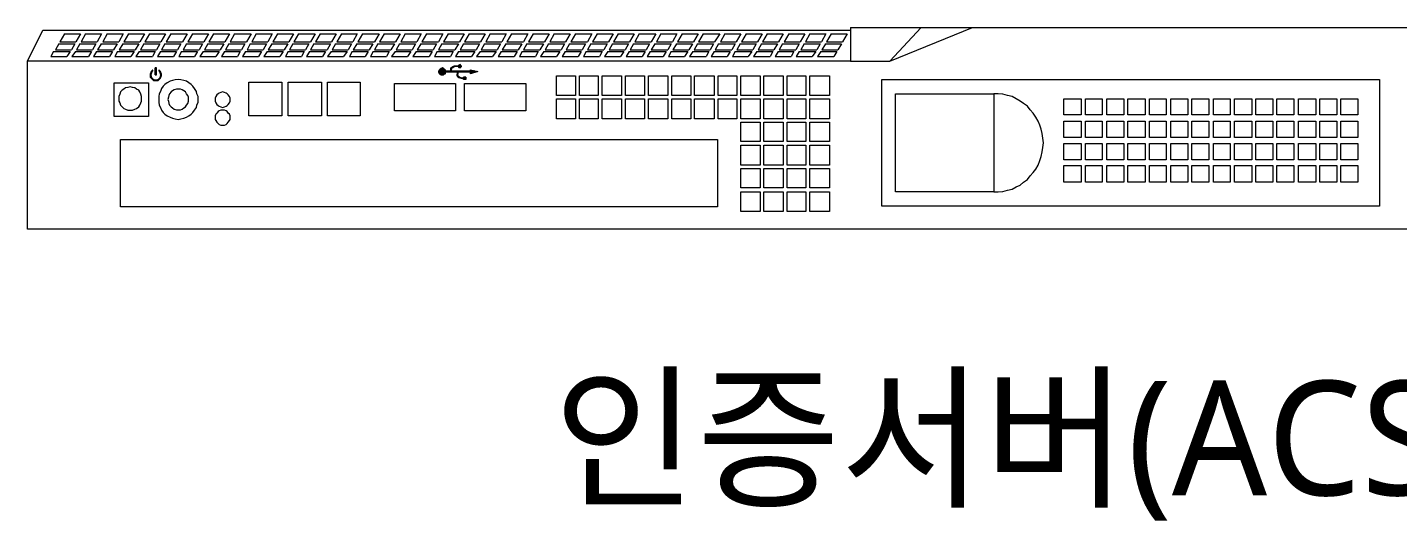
# Model space of a CAD drawing. Header units: millimetres. Extents: x 210250 to 420500, y 0 to 148500.
# Drawn here: x 256710 to 265604, y 77491 to 80690 of the extents above; entities that cross this region are included whole.
import ezdxf
from ezdxf.enums import TextEntityAlignment as Align

# ---------------------------------------------------------------- set-up
doc = ezdxf.new("R2010")
doc.units = ezdxf.units.MM
doc.header["$LTSCALE"] = 250
doc.header["$MEASUREMENT"] = 0
doc.layers.get('0').update_dxf_attribs({"lineweight": 25})
doc.layers.add('N-Equipment', color=7, linetype='Continuous')
doc.styles.add('sukwoo', font='malgun.ttf')

msp = doc.modelspace()

# ---------------------------------------------------------------- linework, layer by layer
at = {"lineweight": 9}
for points in [[(262052.8, 80689.7), (269911.2, 80689.7), (269911.2, 79381.8), (256710.1, 79381.8), (256710.1, 80471.1)], [(256810.1, 80671.2), (262052.8, 80671.2), (262052.8, 80471.1), (256710.1, 80471.1), (256710.1, 80471.1)], [(256710.1, 80471.1), (256810.1, 80671.2)], [(256810.1, 80671.2), (262052.8, 80671.2)], [(262052.8, 80689.7), (262052.8, 80671.2)], [(262308.4, 80471.1), (262845.7, 80689.7)], [(262308.4, 80471.1), (262512.2, 80689.7)], [(256913.9, 80582.2), (256891.7, 80545.2)], [(256913.9, 80582.2), (257017.6, 80582.2)], [(256950.9, 80648.9), (256921.3, 80597)], [(256921.3, 80597), (257025, 80597)], [(256950.9, 80648.9), (257054.7, 80648.9)], [(257017.6, 80582.2), (256995.4, 80545.2)], [(257054.7, 80648.9), (257025, 80597)], [(257051, 80582.2), (257028.7, 80545.2)], [(257051, 80582.2), (257154.7, 80582.2)], [(257088, 80648.9), (257058.4, 80597)], [(257058.4, 80597), (257162.1, 80597)], [(257088, 80648.9), (257191.8, 80648.9)], [(257154.7, 80582.2), (257132.5, 80545.2)], [(257191.8, 80648.9), (257162.1, 80597)], [(257188.1, 80582.2), (257165.8, 80545.2)], [(257188.1, 80582.2), (257291.8, 80582.2)], [(257228.8, 80648.9), (257199.2, 80597)], [(257199.2, 80597), (257302.9, 80597)], [(257228.8, 80648.9), (257332.6, 80648.9)], [(257291.8, 80582.2), (257269.6, 80545.2)], [(257332.6, 80648.9), (257302.9, 80597)], [(257328.9, 80582.2), (257306.6, 80545.2)], [(257328.9, 80582.2), (257432.6, 80582.2)], [(257365.9, 80648.9), (257336.3, 80597)], [(257336.3, 80597), (257440, 80597)], [(257365.9, 80648.9), (257469.6, 80648.9)], [(257432.6, 80582.2), (257410.4, 80545.2)], [(257469.6, 80648.9), (257440, 80597)], [(257465.9, 80582.2), (257443.7, 80545.2)], [(257465.9, 80582.2), (257569.7, 80582.2)], [(257503, 80648.9), (257473.4, 80597)], [(257473.4, 80597), (257577.1, 80597)], [(257503, 80648.9), (257606.7, 80648.9)], [(257569.7, 80582.2), (257547.5, 80545.2)], [(257606.7, 80648.9), (257577.1, 80597)], [(257603, 80582.2), (257580.8, 80545.2)], [(257603, 80582.2), (257706.8, 80582.2)], [(257640.1, 80648.9), (257610.4, 80597)], [(257610.4, 80597), (257717.9, 80597)], [(257640.1, 80648.9), (257747.5, 80648.9)], [(257706.8, 80582.2), (257684.5, 80545.2)], [(257747.5, 80648.9), (257717.9, 80597)], [(257743.8, 80582.2), (257721.6, 80545.2)], [(257743.8, 80582.2), (257847.6, 80582.2)], [(257780.9, 80648.9), (257751.2, 80597)], [(257751.2, 80597), (257855, 80597)], [(257780.9, 80648.9), (257884.6, 80648.9)], [(257847.6, 80582.2), (257825.3, 80545.2)], [(257884.6, 80648.9), (257855, 80597)], [(257880.9, 80582.2), (257858.7, 80545.2)], [(257880.9, 80582.2), (257984.6, 80582.2)], [(257918, 80648.9), (257888.3, 80597)], [(257888.3, 80597), (257992.1, 80597)], [(257918, 80648.9), (258021.7, 80648.9)], [(257984.6, 80582.2), (257962.4, 80545.2)], [(258021.7, 80648.9), (257992.1, 80597)], [(258018, 80582.2), (257995.8, 80545.2)], [(258018, 80582.2), (258121.7, 80582.2)], [(258055, 80648.9), (258025.4, 80597)], [(258025.4, 80597), (258132.9, 80597)], [(258055, 80648.9), (258162.5, 80648.9)], [(258121.7, 80582.2), (258099.5, 80545.2)], [(258162.5, 80648.9), (258132.9, 80597)], [(258155.1, 80582.2), (258136.6, 80545.2)], [(258155.1, 80582.2), (258262.5, 80582.2)], [(258195.8, 80648.9), (258166.2, 80597)], [(258166.2, 80597), (258269.9, 80597)], [(258195.8, 80648.9), (258299.6, 80648.9)], [(258262.5, 80582.2), (258240.3, 80545.2)], [(258299.6, 80648.9), (258269.9, 80597)], [(258295.9, 80582.2), (258273.6, 80545.2)], [(258295.9, 80582.2), (258399.6, 80582.2)], [(258332.9, 80648.9), (258303.3, 80597)], [(258303.3, 80597), (258407, 80597)], [(258332.9, 80648.9), (258436.7, 80648.9)], [(258399.6, 80582.2), (258377.4, 80545.2)], [(258436.7, 80648.9), (258407, 80597)], [(258433, 80582.2), (258410.7, 80545.2)], [(258433, 80582.2), (258536.7, 80582.2)], [(258470, 80648.9), (258440.4, 80597)], [(258440.4, 80597), (258547.8, 80597)], [(258470, 80648.9), (258577.5, 80648.9)], [(258536.7, 80582.2), (258514.5, 80545.2)], [(258577.5, 80648.9), (258547.8, 80597)], [(258570, 80582.2), (258547.8, 80545.2)], [(258570, 80582.2), (258677.5, 80582.2)], [(258610.8, 80648.9), (258581.2, 80597)], [(258581.2, 80597), (258684.9, 80597)], [(258610.8, 80648.9), (258714.5, 80648.9)], [(258677.5, 80582.2), (258655.3, 80545.2)], [(258714.5, 80648.9), (258684.9, 80597)], [(258710.8, 80582.2), (258688.6, 80545.2)], [(258710.8, 80582.2), (258814.6, 80582.2)], [(258747.9, 80648.9), (258718.3, 80597)], [(258718.3, 80597), (258822, 80597)], [(258747.9, 80648.9), (258851.6, 80648.9)], [(258814.6, 80582.2), (258792.4, 80545.2)], [(258851.6, 80648.9), (258822, 80597)], [(258847.9, 80582.2), (258825.7, 80545.2)], [(258847.9, 80582.2), (258951.7, 80582.2)], [(258885, 80648.9), (258855.3, 80597)], [(258855.3, 80597), (258962.8, 80597)], [(258885, 80648.9), (258992.4, 80648.9)], [(258951.7, 80582.2), (258929.4, 80545.2)], [(258992.4, 80648.9), (258962.8, 80597)], [(258985, 80582.2), (258962.8, 80545.2)], [(258985, 80582.2), (259092.5, 80582.2)], [(259025.8, 80648.9), (258996.1, 80597)], [(258996.1, 80597), (259099.9, 80597)], [(259025.8, 80648.9), (259129.5, 80648.9)], [(259092.5, 80582.2), (259070.2, 80545.2)], [(259129.5, 80648.9), (259099.9, 80597)], [(259125.8, 80582.2), (259103.6, 80545.2)], [(259125.8, 80582.2), (259229.5, 80582.2)], [(259162.9, 80648.9), (259133.2, 80597)], [(259133.2, 80597), (259237, 80597)], [(259162.9, 80648.9), (259266.6, 80648.9)], [(259229.5, 80582.2), (259207.3, 80545.2)], [(259266.6, 80648.9), (259237, 80597)], [(259262.9, 80582.2), (259240.7, 80545.2)], [(259262.9, 80582.2), (259366.6, 80582.2)], [(259299.9, 80648.9), (259270.3, 80597)], [(259270.3, 80597), (259377.8, 80597)], [(259299.9, 80648.9), (259407.4, 80648.9)], [(259366.6, 80582.2), (259344.4, 80545.2)], [(259407.4, 80648.9), (259377.8, 80597)], [(259400, 80582.2), (259377.8, 80545.2)], [(259400, 80582.2), (259507.4, 80582.2)], [(259440.7, 80648.9), (259411.1, 80597)], [(259411.1, 80597), (259514.8, 80597)], [(259440.7, 80648.9), (259544.5, 80648.9)], [(259507.4, 80582.2), (259485.2, 80545.2)], [(259544.5, 80648.9), (259514.8, 80597)], [(259540.8, 80582.2), (259518.5, 80545.2)], [(259540.8, 80582.2), (259644.5, 80582.2)], [(259577.8, 80648.9), (259548.2, 80597)], [(259548.2, 80597), (259651.9, 80597)], [(259577.8, 80648.9), (259681.6, 80648.9)], [(259644.5, 80582.2), (259622.3, 80545.2)], [(259681.6, 80648.9), (259651.9, 80597)], [(259677.9, 80582.2), (259655.6, 80545.2)], [(259677.9, 80582.2), (259781.6, 80582.2)], [(259714.9, 80648.9), (259685.3, 80597)], [(259685.3, 80597), (259789, 80597)], [(259714.9, 80648.9), (259818.7, 80648.9)], [(259781.6, 80582.2), (259759.4, 80545.2)], [(259818.7, 80648.9), (259789, 80597)], [(259814.9, 80582.2), (259792.7, 80545.2)], [(259814.9, 80582.2), (259918.7, 80582.2)], [(259852, 80648.9), (259822.4, 80597)], [(259822.4, 80597), (259929.8, 80597)], [(259852, 80648.9), (259959.4, 80648.9)], [(259918.7, 80582.2), (259896.5, 80545.2)], [(259959.4, 80648.9), (259929.8, 80597)], [(259952, 80582.2), (259929.8, 80545.2)], [(259952, 80582.2), (260059.5, 80582.2)], [(259992.8, 80648.9), (259963.1, 80597)], [(259963.1, 80597), (260066.9, 80597)], [(259992.8, 80648.9), (260096.5, 80648.9)], [(260059.5, 80582.2), (260037.2, 80545.2)], [(260096.5, 80648.9), (260066.9, 80597)], [(260092.8, 80582.2), (260070.6, 80545.2)], [(260092.8, 80582.2), (260196.6, 80582.2)], [(260129.9, 80648.9), (260100.2, 80597)], [(260100.2, 80597), (260204, 80597)], [(260129.9, 80648.9), (260233.6, 80648.9)], [(260196.6, 80582.2), (260174.3, 80545.2)], [(260233.6, 80648.9), (260204, 80597)], [(260229.9, 80582.2), (260207.7, 80545.2)], [(260229.9, 80582.2), (260333.7, 80582.2)], [(260267, 80648.9), (260237.3, 80597)], [(260237.3, 80597), (260344.8, 80597)], [(260267, 80648.9), (260374.4, 80648.9)], [(260333.7, 80582.2), (260311.4, 80545.2)], [(260374.4, 80648.9), (260344.8, 80597)], [(260367, 80582.2), (260344.8, 80545.2)], [(260367, 80582.2), (260474.4, 80582.2)], [(260407.8, 80648.9), (260378.1, 80597)], [(260378.1, 80597), (260481.9, 80597)], [(260407.8, 80648.9), (260511.5, 80648.9)], [(260474.4, 80582.2), (260452.2, 80545.2)], [(260511.5, 80648.9), (260481.9, 80597)], [(260507.8, 80582.2), (260485.6, 80545.2)], [(260507.8, 80582.2), (260611.5, 80582.2)], [(260544.8, 80648.9), (260515.2, 80597)], [(260515.2, 80597), (260618.9, 80597)], [(260544.8, 80648.9), (260648.6, 80648.9)], [(260611.5, 80582.2), (260589.3, 80545.2)], [(260648.6, 80648.9), (260618.9, 80597)], [(260644.9, 80582.2), (260622.6, 80545.2)], [(260644.9, 80582.2), (260748.6, 80582.2)], [(260681.9, 80648.9), (260652.3, 80597)], [(260652.3, 80597), (260759.7, 80597)], [(260681.9, 80648.9), (260789.4, 80648.9)], [(260748.6, 80582.2), (260726.4, 80545.2)], [(260789.4, 80648.9), (260759.7, 80597)], [(260782, 80582.2), (260759.7, 80545.2)], [(260782, 80582.2), (260889.4, 80582.2)], [(260822.7, 80648.9), (260793.1, 80597)], [(260793.1, 80597), (260896.8, 80597)], [(260822.7, 80648.9), (260926.5, 80648.9)], [(260889.4, 80582.2), (260867.2, 80545.2)], [(260926.5, 80648.9), (260896.8, 80597)], [(260922.8, 80582.2), (260900.5, 80545.2)], [(260922.8, 80582.2), (261026.5, 80582.2)], [(260959.8, 80648.9), (260930.2, 80597)], [(260930.2, 80597), (261033.9, 80597)], [(260959.8, 80648.9), (261063.5, 80648.9)], [(261026.5, 80582.2), (261004.3, 80545.2)], [(261063.5, 80648.9), (261033.9, 80597)], [(261059.8, 80582.2), (261037.6, 80545.2)], [(261059.8, 80582.2), (261163.6, 80582.2)], [(261096.9, 80648.9), (261067.3, 80597)], [(261067.3, 80597), (261171, 80597)], [(261096.9, 80648.9), (261204.3, 80648.9)], [(261163.6, 80582.2), (261141.4, 80545.2)], [(261204.3, 80648.9), (261171, 80597)], [(261196.9, 80582.2), (261174.7, 80545.2)], [(261196.9, 80582.2), (261304.4, 80582.2)], [(261237.7, 80648.9), (261208, 80597)], [(261208, 80597), (261311.8, 80597)], [(261237.7, 80648.9), (261341.4, 80648.9)], [(261304.4, 80582.2), (261282.1, 80545.2)], [(261341.4, 80648.9), (261311.8, 80597)], [(261337.7, 80582.2), (261315.5, 80545.2)], [(261337.7, 80582.2), (261441.5, 80582.2)], [(261374.8, 80648.9), (261345.1, 80597)], [(261345.1, 80597), (261448.9, 80597)], [(261374.8, 80648.9), (261478.5, 80648.9)], [(261441.5, 80582.2), (261419.2, 80545.2)], [(261478.5, 80648.9), (261448.9, 80597)], [(261474.8, 80582.2), (261452.6, 80545.2)], [(261474.8, 80582.2), (261578.6, 80582.2)], [(261511.9, 80648.9), (261482.2, 80597)], [(261482.2, 80597), (261586, 80597)], [(261511.9, 80648.9), (261615.6, 80648.9)], [(261578.6, 80582.2), (261556.3, 80545.2)], [(261615.6, 80648.9), (261586, 80597)], [(261611.9, 80582.2), (261589.7, 80545.2)], [(261611.9, 80582.2), (261719.3, 80582.2)], [(261652.7, 80648.9), (261623, 80597)], [(261623, 80597), (261726.8, 80597)], [(261652.7, 80648.9), (261756.4, 80648.9)], [(261719.3, 80582.2), (261697.1, 80545.2)], [(261756.4, 80648.9), (261726.8, 80597)], [(261752.7, 80582.2), (261730.5, 80545.2)], [(261752.7, 80582.2), (261856.4, 80582.2)], [(261789.7, 80648.9), (261760.1, 80597)], [(261760.1, 80597), (261863.8, 80597)], [(261789.7, 80648.9), (261893.5, 80648.9)], [(261856.4, 80582.2), (261834.2, 80545.2)], [(261893.5, 80648.9), (261863.8, 80597)], [(261889.8, 80582.2), (261867.5, 80545.2)], [(261889.8, 80582.2), (261993.5, 80582.2)], [(261926.8, 80648.9), (261897.2, 80597)], [(261897.2, 80597), (262000.9, 80597)], [(261926.8, 80648.9), (262030.6, 80648.9)], [(261993.5, 80582.2), (261971.3, 80545.2)], [(262030.6, 80648.9), (262000.9, 80597)], [(256880.5, 80534.1), (256862, 80500.7)], [(256862, 80500.7), (256965.8, 80500.7)], [(256880.5, 80534.1), (256988, 80534.1)], [(256891.7, 80545.2), (256995.4, 80545.2)], [(256988, 80534.1), (256965.8, 80500.7)], [(257021.3, 80534.1), (256999.1, 80500.7)], [(256999.1, 80500.7), (257106.6, 80500.7)], [(257021.3, 80534.1), (257125.1, 80534.1)], [(257028.7, 80545.2), (257132.5, 80545.2)], [(257125.1, 80534.1), (257106.6, 80500.7)], [(257158.4, 80534.1), (257139.9, 80500.7)], [(257139.9, 80500.7), (257243.6, 80500.7)], [(257158.4, 80534.1), (257262.2, 80534.1)], [(257165.8, 80545.2), (257269.6, 80545.2)], [(257262.2, 80534.1), (257243.6, 80500.7)], [(257295.5, 80534.1), (257277, 80500.7)], [(257277, 80500.7), (257380.7, 80500.7)], [(257295.5, 80534.1), (257403, 80534.1)], [(257306.6, 80545.2), (257410.4, 80545.2)], [(257403, 80534.1), (257380.7, 80500.7)], [(257436.3, 80534.1), (257414.1, 80500.7)], [(257414.1, 80500.7), (257521.5, 80500.7)], [(257436.3, 80534.1), (257540, 80534.1)], [(257443.7, 80545.2), (257547.5, 80545.2)], [(257540, 80534.1), (257521.5, 80500.7)], [(257573.4, 80534.1), (257554.9, 80500.7)], [(257554.9, 80500.7), (257658.6, 80500.7)], [(257573.4, 80534.1), (257677.1, 80534.1)], [(257580.8, 80545.2), (257684.5, 80545.2)], [(257677.1, 80534.1), (257658.6, 80500.7)], [(257710.5, 80534.1), (257692, 80500.7)], [(257692, 80500.7), (257795.7, 80500.7)], [(257710.5, 80534.1), (257814.2, 80534.1)], [(257721.6, 80545.2), (257825.3, 80545.2)], [(257814.2, 80534.1), (257795.7, 80500.7)], [(257851.3, 80534.1), (257829, 80500.7)], [(257829, 80500.7), (257932.8, 80500.7)], [(257851.3, 80534.1), (257955, 80534.1)], [(257858.7, 80545.2), (257962.4, 80545.2)], [(257955, 80534.1), (257932.8, 80500.7)], [(257988.4, 80534.1), (257969.8, 80500.7)], [(257969.8, 80500.7), (258073.6, 80500.7)], [(257988.4, 80534.1), (258092.1, 80534.1)], [(257995.8, 80545.2), (258099.5, 80545.2)], [(258092.1, 80534.1), (258073.6, 80500.7)], [(258125.4, 80534.1), (258106.9, 80500.7)], [(258106.9, 80500.7), (258210.7, 80500.7)], [(258125.4, 80534.1), (258229.2, 80534.1)], [(258136.6, 80545.2), (258240.3, 80545.2)], [(258229.2, 80534.1), (258210.7, 80500.7)], [(258266.2, 80534.1), (258244, 80500.7)], [(258244, 80500.7), (258347.7, 80500.7)], [(258266.2, 80534.1), (258370, 80534.1)], [(258273.6, 80545.2), (258377.4, 80545.2)], [(258370, 80534.1), (258347.7, 80500.7)], [(258403.3, 80534.1), (258384.8, 80500.7)], [(258384.8, 80500.7), (258488.5, 80500.7)], [(258403.3, 80534.1), (258507.1, 80534.1)], [(258410.7, 80545.2), (258514.5, 80545.2)], [(258507.1, 80534.1), (258488.5, 80500.7)], [(258540.4, 80534.1), (258521.9, 80500.7)], [(258521.9, 80500.7), (258625.6, 80500.7)], [(258540.4, 80534.1), (258644.1, 80534.1)], [(258547.8, 80545.2), (258655.3, 80545.2)], [(258644.1, 80534.1), (258625.6, 80500.7)], [(258681.2, 80534.1), (258659, 80500.7)], [(258659, 80500.7), (258762.7, 80500.7)], [(258681.2, 80534.1), (258784.9, 80534.1)], [(258688.6, 80545.2), (258792.4, 80545.2)], [(258784.9, 80534.1), (258762.7, 80500.7)], [(258818.3, 80534.1), (258799.8, 80500.7)], [(258799.8, 80500.7), (258903.5, 80500.7)], [(258818.3, 80534.1), (258922, 80534.1)], [(258825.7, 80545.2), (258929.4, 80545.2)], [(258922, 80534.1), (258903.5, 80500.7)], [(258955.4, 80534.1), (258936.8, 80500.7)], [(258936.8, 80500.7), (259040.6, 80500.7)], [(258955.4, 80534.1), (259059.1, 80534.1)], [(258962.8, 80545.2), (259070.2, 80545.2)], [(259059.1, 80534.1), (259040.6, 80500.7)], [(259096.2, 80534.1), (259073.9, 80500.7)], [(259073.9, 80500.7), (259177.7, 80500.7)], [(259096.2, 80534.1), (259199.9, 80534.1)], [(259103.6, 80545.2), (259207.3, 80545.2)], [(259199.9, 80534.1), (259177.7, 80500.7)], [(259233.3, 80534.1), (259211, 80500.7)], [(259211, 80500.7), (259318.5, 80500.7)], [(259233.3, 80534.1), (259337, 80534.1)], [(259240.7, 80545.2), (259344.4, 80545.2)], [(259337, 80534.1), (259318.5, 80500.7)], [(259370.3, 80534.1), (259351.8, 80500.7)], [(259351.8, 80500.7), (259455.6, 80500.7)], [(259370.3, 80534.1), (259474.1, 80534.1)], [(259377.8, 80545.2), (259485.2, 80545.2)], [(259474.1, 80534.1), (259455.6, 80500.7)], [(259507.4, 80534.1), (259488.9, 80500.7)], [(259488.9, 80500.7), (259592.6, 80500.7)], [(259507.4, 80534.1), (259614.9, 80534.1)], [(259518.5, 80545.2), (259622.3, 80545.2)], [(259614.9, 80534.1), (259592.6, 80500.7)], [(259648.2, 80534.1), (259626, 80500.7)], [(259626, 80500.7), (259729.7, 80500.7)], [(259648.2, 80534.1), (259752, 80534.1)], [(259655.6, 80545.2), (259759.4, 80545.2)], [(259752, 80534.1), (259729.7, 80500.7)], [(259785.3, 80534.1), (259766.8, 80500.7)], [(259766.8, 80500.7), (259870.5, 80500.7)], [(259785.3, 80534.1), (259889, 80534.1)], [(259792.7, 80545.2), (259896.5, 80545.2)], [(259889, 80534.1), (259870.5, 80500.7)], [(259922.4, 80534.1), (259903.9, 80500.7)], [(259903.9, 80500.7), (260007.6, 80500.7)], [(259922.4, 80534.1), (260026.1, 80534.1)], [(259929.8, 80545.2), (260037.2, 80545.2)], [(260026.1, 80534.1), (260007.6, 80500.7)], [(260063.2, 80534.1), (260041, 80500.7)], [(260041, 80500.7), (260144.7, 80500.7)], [(260063.2, 80534.1), (260166.9, 80534.1)], [(260070.6, 80545.2), (260174.3, 80545.2)], [(260166.9, 80534.1), (260144.7, 80500.7)], [(260200.3, 80534.1), (260181.7, 80500.7)], [(260181.7, 80500.7), (260285.5, 80500.7)], [(260200.3, 80534.1), (260304, 80534.1)], [(260207.7, 80545.2), (260311.4, 80545.2)], [(260304, 80534.1), (260285.5, 80500.7)], [(260337.4, 80534.1), (260318.8, 80500.7)], [(260318.8, 80500.7), (260422.6, 80500.7)], [(260337.4, 80534.1), (260441.1, 80534.1)], [(260344.8, 80545.2), (260452.2, 80545.2)], [(260441.1, 80534.1), (260422.6, 80500.7)], [(260478.2, 80534.1), (260455.9, 80500.7)], [(260455.9, 80500.7), (260559.7, 80500.7)], [(260478.2, 80534.1), (260581.9, 80534.1)], [(260485.6, 80545.2), (260589.3, 80545.2)], [(260581.9, 80534.1), (260559.7, 80500.7)], [(260615.2, 80534.1), (260596.7, 80500.7)], [(260596.7, 80500.7), (260700.5, 80500.7)], [(260615.2, 80534.1), (260719, 80534.1)], [(260622.6, 80545.2), (260726.4, 80545.2)], [(260719, 80534.1), (260700.5, 80500.7)], [(260752.3, 80534.1), (260733.8, 80500.7)], [(260733.8, 80500.7), (260837.5, 80500.7)], [(260752.3, 80534.1), (260856.1, 80534.1)], [(260759.7, 80545.2), (260867.2, 80545.2)], [(260856.1, 80534.1), (260837.5, 80500.7)], [(260889.4, 80534.1), (260870.9, 80500.7)], [(260870.9, 80500.7), (260974.6, 80500.7)], [(260889.4, 80534.1), (260996.9, 80534.1)], [(260900.5, 80545.2), (261004.3, 80545.2)], [(260996.9, 80534.1), (260974.6, 80500.7)], [(261030.2, 80534.1), (261008, 80500.7)], [(261008, 80500.7), (261115.4, 80500.7)], [(261030.2, 80534.1), (261133.9, 80534.1)], [(261037.6, 80545.2), (261141.4, 80545.2)], [(261133.9, 80534.1), (261115.4, 80500.7)], [(261167.3, 80534.1), (261148.8, 80500.7)], [(261148.8, 80500.7), (261252.5, 80500.7)], [(261167.3, 80534.1), (261271, 80534.1)], [(261174.7, 80545.2), (261282.1, 80545.2)], [(261271, 80534.1), (261252.5, 80500.7)], [(261304.4, 80534.1), (261285.9, 80500.7)], [(261285.9, 80500.7), (261389.6, 80500.7)], [(261304.4, 80534.1), (261411.8, 80534.1)], [(261315.5, 80545.2), (261419.2, 80545.2)], [(261411.8, 80534.1), (261389.6, 80500.7)], [(261445.2, 80534.1), (261422.9, 80500.7)], [(261422.9, 80500.7), (261530.4, 80500.7)], [(261445.2, 80534.1), (261548.9, 80534.1)], [(261452.6, 80545.2), (261556.3, 80545.2)], [(261548.9, 80534.1), (261530.4, 80500.7)], [(261582.3, 80534.1), (261563.7, 80500.7)], [(261563.7, 80500.7), (261667.5, 80500.7)], [(261582.3, 80534.1), (261686, 80534.1)], [(261589.7, 80545.2), (261697.1, 80545.2)], [(261686, 80534.1), (261667.5, 80500.7)], [(261719.3, 80534.1), (261700.8, 80500.7)], [(261700.8, 80500.7), (261804.6, 80500.7)], [(261719.3, 80534.1), (261826.8, 80534.1)], [(261730.5, 80545.2), (261834.2, 80545.2)], [(261826.8, 80534.1), (261804.6, 80500.7)], [(261860.1, 80534.1), (261837.9, 80500.7)], [(261837.9, 80500.7), (261945.4, 80500.7)], [(261860.1, 80534.1), (261963.9, 80534.1)], [(261867.5, 80545.2), (261971.3, 80545.2)], [(261963.9, 80534.1), (261945.4, 80500.7)], [(257521.5, 80411.8), (257514.1, 80404.4), (257510.4, 80397), (257506.7, 80385.9), (257506.7, 80378.5), (257506.7, 80367.3), (257514.1, 80359.9), (257521.5, 80352.5), (257528.9, 80345.1), (257540, 80345.1), (257547.5, 80345.1), (257558.6, 80345.1), (257566, 80352.5), (257573.4, 80359.9), (257577.1, 80367.3), (257580.8, 80378.5), (257580.8, 80385.9), (257577.1, 80397), (257573.4, 80404.4), (257566, 80411.8)], [(257525.2, 80408.1), (257517.8, 80400.7), (257514.1, 80389.6), (257510.4, 80382.2), (257514.1, 80371), (257517.8, 80363.6), (257525.2, 80356.2), (257532.6, 80348.8), (257543.7, 80348.8), (257554.9, 80348.8), (257562.3, 80356.2), (257569.7, 80363.6), (257573.4, 80371), (257577.1, 80382.2), (257573.4, 80389.6), (257569.7, 80400.7), (257562.3, 80408.1)], [(257525.2, 80411.8), (257521.5, 80411.8)], [(257525.2, 80408.1), (257525.2, 80411.8)], [(257540, 80382.2), (257540, 80426.6)], [(257543.7, 80426.6), (257540, 80426.6)], [(257547.5, 80426.6), (257543.7, 80426.6)], [(257547.5, 80382.2), (257547.5, 80426.6)], [(257566, 80411.8), (257562.3, 80411.8)], [(257562.3, 80411.8), (257562.3, 80408.1)], [(262052.8, 80471.1), (262308.4, 80471.1)], [(257540, 80382.2), (257543.7, 80382.2)], [(257543.7, 80382.2), (257547.5, 80382.2)], [(262982.8, 79622.6), (263012.4, 79622.6), (263042, 79626.3), (263071.7, 79633.7), (263101.3, 79641.1), (263127.3, 79656), (263153.2, 79667.1), (263175.4, 79685.6), (263201.4, 79704.1), (263219.9, 79726.4), (263238.4, 79748.6), (263256.9, 79770.8), (263271.8, 79796.8), (263282.9, 79826.4), (263290.3, 79852.3), (263297.7, 79882), (263301.4, 79911.6), (263305.1, 79941.3), (263301.4, 79970.9), (263297.7, 80000.5), (263290.3, 80030.2), (263282.9, 80056.1), (263271.8, 80082), (263256.9, 80108), (263238.4, 80133.9), (263219.9, 80156.1), (263201.4, 80178.4), (263175.4, 80196.9), (263153.2, 80211.7), (263127.3, 80226.5), (263101.3, 80241.4), (263071.7, 80248.8), (263042, 80256.2), (263012.4, 80259.9), (262982.8, 80259.9)]]:
    msp.add_lwpolyline(points, dxfattribs=at)
for points in [[(259403.7, 80382.2), (259411.1, 80382.2), (259414.8, 80385.9), (259422.2, 80389.6), (259422.2, 80397), (259425.9, 80404.4), (259422.2, 80408.1), (259422.2, 80415.5), (259414.8, 80419.2), (259411.1, 80422.9), (259403.7, 80426.6), (259396.3, 80422.9), (259388.9, 80419.2), (259385.2, 80415.5), (259381.5, 80408.1), (259381.5, 80404.4), (259381.5, 80397), (259385.2, 80389.6), (259388.9, 80385.9), (259396.3, 80382.2), (259403.7, 80382.2)], [(259385.2, 80415.5), (259381.5, 80408.1), (259381.5, 80397)], [(259385.2, 80415.5), (259385.2, 80389.6), (259381.5, 80397)], [(259381.5, 80408.1), (259381.5, 80397), (259381.5, 80404.4)], [(259388.9, 80419.2), (259385.2, 80415.5), (259385.2, 80389.6)], [(259388.9, 80419.2), (259388.9, 80385.9), (259385.2, 80389.6)], [(259396.3, 80422.9), (259388.9, 80419.2), (259388.9, 80385.9)], [(259396.3, 80422.9), (259396.3, 80382.2), (259388.9, 80385.9)], [(259403.7, 80426.6), (259396.3, 80422.9), (259396.3, 80382.2)], [(259403.7, 80426.6), (259403.7, 80382.2), (259396.3, 80382.2)], [(259411.1, 80422.9), (259403.7, 80426.6), (259403.7, 80382.2)], [(259411.1, 80422.9), (259411.1, 80382.2), (259403.7, 80382.2)], [(259414.8, 80419.2), (259411.1, 80422.9), (259411.1, 80382.2)], [(259414.8, 80419.2), (259414.8, 80385.9), (259411.1, 80382.2)], [(259422.2, 80415.5), (259414.8, 80419.2), (259414.8, 80385.9)], [(259422.2, 80415.5), (259422.2, 80389.6), (259414.8, 80385.9)], [(259422.2, 80408.1), (259422.2, 80415.5), (259422.2, 80389.6)], [(259425.9, 80404.4), (259422.2, 80408.1), (259422.2, 80397)], [(259422.2, 80408.1), (259422.2, 80397), (259422.2, 80389.6)], [(259611.2, 80400.7), (259611.2, 80408.1), (259425.9, 80400.7)], [(259611.2, 80408.1), (259425.9, 80400.7), (259425.9, 80408.1)], [(259463, 80430.3), (259466.7, 80426.6), (259459.3, 80422.9)], [(259466.7, 80426.6), (259459.3, 80422.9), (259463, 80419.2)], [(259459.3, 80422.9), (259463, 80419.2), (259459.3, 80411.8)], [(259463, 80419.2), (259459.3, 80411.8), (259463, 80411.8)], [(259463, 80411.8), (259459.3, 80411.8), (259463, 80408.1)], [(259459.3, 80411.8), (259463, 80408.1), (259459.3, 80408.1)], [(259470.4, 80434), (259474.1, 80430.3), (259463, 80430.3)], [(259474.1, 80430.3), (259463, 80430.3), (259466.7, 80426.6)], [(259477.8, 80437.7), (259477.8, 80434), (259470.4, 80434)], [(259477.8, 80434), (259470.4, 80434), (259474.1, 80430.3)], [(259485.2, 80441.4), (259485.2, 80437.7), (259477.8, 80437.7)], [(259485.2, 80437.7), (259477.8, 80437.7), (259477.8, 80434)], [(259507.4, 80437.7), (259507.4, 80441.4), (259485.2, 80437.7)], [(259507.4, 80441.4), (259485.2, 80437.7), (259485.2, 80441.4)], [(259518.5, 80426.6), (259522.2, 80430.3), (259526, 80434), (259526, 80437.7), (259526, 80441.4), (259522.2, 80445.1), (259518.5, 80448.8), (259511.1, 80445.1), (259507.4, 80441.4), (259507.4, 80437.7), (259507.4, 80434), (259511.1, 80430.3), (259518.5, 80426.6)], [(259511.1, 80445.1), (259507.4, 80441.4), (259507.4, 80434)], [(259511.1, 80445.1), (259511.1, 80430.3), (259507.4, 80434)], [(259507.4, 80441.4), (259507.4, 80434), (259507.4, 80437.7)], [(259518.5, 80448.8), (259511.1, 80445.1), (259511.1, 80430.3)], [(259518.5, 80448.8), (259518.5, 80426.6), (259511.1, 80430.3)], [(259522.2, 80445.1), (259518.5, 80448.8), (259518.5, 80426.6)], [(259522.2, 80445.1), (259522.2, 80430.3), (259518.5, 80426.6)], [(259526, 80441.4), (259522.2, 80445.1), (259522.2, 80430.3)], [(259526, 80441.4), (259526, 80434), (259522.2, 80430.3)], [(259526, 80437.7), (259526, 80441.4), (259526, 80434)], [(259585.2, 80415.5), (259633.4, 80404.4), (259585.2, 80389.6)], [(259633.4, 80404.4), (259585.2, 80393.3), (259585.2, 80411.8)], [(257273.3, 80330.3), (257495.6, 80330.3), (257495.6, 80111.7), (257273.3, 80111.7), (257273.3, 80330.3)], [(257688.2, 80093.2), (257706.8, 80096.9), (257725.3, 80100.6), (257743.8, 80108), (257758.6, 80115.4), (257773.5, 80126.5), (257784.6, 80137.6), (257795.7, 80152.4), (257806.8, 80171), (257810.5, 80185.8), (257817.9, 80204.3), (257817.9, 80222.8), (257817.9, 80241.4), (257810.5, 80259.9), (257806.8, 80274.7), (257795.7, 80293.2), (257784.6, 80308.1), (257773.5, 80319.2), (257758.6, 80330.3), (257743.8, 80341.4), (257725.3, 80345.1), (257706.8, 80348.8), (257688.2, 80352.5), (257669.7, 80348.8), (257651.2, 80345.1), (257636.4, 80341.4), (257617.8, 80330.3), (257603, 80319.2), (257591.9, 80308.1), (257580.8, 80293.2), (257573.4, 80274.7), (257566, 80259.9), (257562.3, 80241.4), (257562.3, 80222.8), (257562.3, 80204.3), (257566, 80185.8), (257573.4, 80171), (257580.8, 80152.4), (257591.9, 80137.6), (257603, 80126.5), (257617.8, 80115.4), (257636.4, 80108), (257651.2, 80100.6), (257669.7, 80096.9), (257688.2, 80093.2)], [(258147.7, 80334), (258362.6, 80334), (258362.6, 80115.4), (258147.7, 80115.4), (258147.7, 80334)], [(258403.3, 80334), (258618.2, 80334), (258618.2, 80115.4), (258403.3, 80115.4), (258403.3, 80334)], [(258659, 80334), (258870.2, 80334), (258870.2, 80115.4), (258659, 80115.4), (258659, 80334)], [(259092.5, 80326.6), (259488.9, 80326.6), (259488.9, 80148.7), (259092.5, 80148.7), (259092.5, 80326.6)], [(259500, 80385.9), (259503.7, 80385.9), (259500, 80400.7)], [(259503.7, 80385.9), (259500, 80400.7), (259503.7, 80400.7)], [(259500, 80385.9), (259503.7, 80385.9), (259500, 80378.5)], [(259503.7, 80385.9), (259500, 80378.5), (259503.7, 80378.5)], [(259500, 80378.5), (259503.7, 80378.5), (259503.7, 80371)], [(259503.7, 80378.5), (259503.7, 80371), (259507.4, 80371)], [(259503.7, 80371), (259507.4, 80371), (259511.1, 80363.6)], [(259507.4, 80371), (259511.1, 80363.6), (259514.8, 80367.3)], [(259511.1, 80363.6), (259514.8, 80367.3), (259518.5, 80359.9)], [(259514.8, 80367.3), (259518.5, 80359.9), (259518.5, 80363.6)], [(259518.5, 80359.9), (259518.5, 80363.6), (259526, 80359.9)], [(259518.5, 80363.6), (259526, 80359.9), (259526, 80363.6)], [(259540.8, 80359.9), (259540.8, 80363.6), (259526, 80359.9)], [(259540.8, 80363.6), (259526, 80359.9), (259526, 80363.6)], [(259555.6, 80367.3), (259540.8, 80367.3), (259540.8, 80352.5)], [(259555.6, 80367.3), (259555.6, 80352.5), (259540.8, 80352.5)], [(259540.8, 80367.3), (259555.6, 80367.3), (259555.6, 80352.5), (259540.8, 80352.5), (259540.8, 80367.3)], [(259548.2, 80326.6), (259944.6, 80326.6), (259944.6, 80148.7), (259548.2, 80148.7), (259548.2, 80326.6)], [(260144.7, 80374.7), (260267, 80374.7), (260267, 80248.8), (260144.7, 80248.8), (260144.7, 80374.7)], [(260292.9, 80374.7), (260415.2, 80374.7), (260415.2, 80248.8), (260292.9, 80248.8), (260292.9, 80374.7)], [(260441.1, 80374.7), (260567.1, 80374.7), (260567.1, 80248.8), (260441.1, 80248.8), (260441.1, 80374.7)], [(260593, 80374.7), (260715.3, 80374.7), (260715.3, 80248.8), (260593, 80248.8), (260593, 80374.7)], [(260741.2, 80374.7), (260867.2, 80374.7), (260867.2, 80248.8), (260741.2, 80248.8), (260741.2, 80374.7)], [(260893.1, 80374.7), (261015.4, 80374.7), (261015.4, 80248.8), (260893.1, 80248.8), (260893.1, 80374.7)], [(261041.3, 80374.7), (261167.3, 80374.7), (261167.3, 80248.8), (261041.3, 80248.8), (261041.3, 80374.7)], [(261193.2, 80374.7), (261315.5, 80374.7), (261315.5, 80248.8), (261193.2, 80248.8), (261193.2, 80374.7)], [(261341.4, 80374.7), (261467.4, 80374.7), (261467.4, 80248.8), (261341.4, 80248.8), (261341.4, 80374.7)], [(261489.6, 80374.7), (261615.6, 80374.7), (261615.6, 80248.8), (261489.6, 80248.8), (261489.6, 80374.7)], [(261641.5, 80374.7), (261763.8, 80374.7), (261763.8, 80248.8), (261641.5, 80248.8), (261641.5, 80374.7)], [(261789.7, 80374.7), (261915.7, 80374.7), (261915.7, 80248.8), (261789.7, 80248.8), (261789.7, 80374.7)], [(262256.6, 80352.5), (265487.4, 80352.5), (265487.4, 79530), (262256.6, 79530), (262256.6, 80352.5)], [(257377, 80152.4), (257391.8, 80152.4), (257406.7, 80159.9), (257417.8, 80163.6), (257432.6, 80174.7), (257440, 80185.8), (257447.4, 80200.6), (257451.1, 80211.7), (257451.1, 80226.5), (257451.1, 80241.4), (257447.4, 80256.2), (257440, 80271), (257432.6, 80282.1), (257417.8, 80289.5), (257406.7, 80296.9), (257391.8, 80300.6), (257377, 80304.4), (257362.2, 80300.6), (257347.4, 80296.9), (257336.3, 80289.5), (257325.2, 80282.1), (257314, 80271), (257310.3, 80256.2), (257302.9, 80241.4), (257302.9, 80226.5), (257302.9, 80211.7), (257310.3, 80200.6), (257314, 80185.8), (257325.2, 80174.7), (257336.3, 80163.6), (257347.4, 80159.9), (257362.2, 80152.4), (257377, 80152.4)], [(257688.2, 80156.1), (257703.1, 80156.1), (257714.2, 80159.9), (257725.3, 80167.3), (257736.4, 80174.7), (257743.8, 80185.8), (257751.2, 80196.9), (257754.9, 80211.7), (257754.9, 80222.8), (257754.9, 80237.7), (257751.2, 80248.8), (257743.8, 80259.9), (257736.4, 80271), (257725.3, 80278.4), (257714.2, 80285.8), (257703.1, 80289.5), (257688.2, 80289.5), (257677.1, 80289.5), (257662.3, 80285.8), (257651.2, 80278.4), (257643.8, 80271), (257632.7, 80259.9), (257629, 80248.8), (257625.3, 80237.7), (257621.6, 80222.8), (257625.3, 80211.7), (257629, 80196.9), (257632.7, 80185.8), (257643.8, 80174.7), (257651.2, 80167.3), (257662.3, 80159.9), (257677.1, 80156.1), (257688.2, 80156.1)], [(257977.2, 80171), (257988.4, 80174.7), (257999.5, 80178.4), (258006.9, 80182.1), (258014.3, 80189.5), (258021.7, 80200.6), (258025.4, 80211.7), (258025.4, 80219.1), (258025.4, 80230.2), (258021.7, 80241.4), (258014.3, 80252.5), (258006.9, 80259.9), (257999.5, 80263.6), (257988.4, 80267.3), (257977.2, 80271), (257966.1, 80267.3), (257955, 80263.6), (257947.6, 80259.9), (257940.2, 80252.5), (257932.8, 80241.4), (257929.1, 80230.2), (257929.1, 80219.1), (257929.1, 80211.7), (257932.8, 80200.6), (257940.2, 80189.5), (257947.6, 80182.1), (257955, 80178.4), (257966.1, 80174.7), (257977.2, 80171)], [(260144.7, 80226.5), (260267, 80226.5), (260267, 80096.9), (260144.7, 80096.9), (260144.7, 80226.5)], [(260292.9, 80226.5), (260415.2, 80226.5), (260415.2, 80096.9), (260292.9, 80096.9), (260292.9, 80226.5)], [(260441.1, 80226.5), (260567.1, 80226.5), (260567.1, 80096.9), (260441.1, 80096.9), (260441.1, 80226.5)], [(260593, 80226.5), (260715.3, 80226.5), (260715.3, 80096.9), (260593, 80096.9), (260593, 80226.5)], [(260741.2, 80226.5), (260867.2, 80226.5), (260867.2, 80096.9), (260741.2, 80096.9), (260741.2, 80226.5)], [(260893.1, 80226.5), (261015.4, 80226.5), (261015.4, 80096.9), (260893.1, 80096.9), (260893.1, 80226.5)], [(261041.3, 80226.5), (261167.3, 80226.5), (261167.3, 80096.9), (261041.3, 80096.9), (261041.3, 80226.5)], [(261193.2, 80226.5), (261315.5, 80226.5), (261315.5, 80096.9), (261193.2, 80096.9), (261193.2, 80226.5)], [(261341.4, 80226.5), (261467.4, 80226.5), (261467.4, 80096.9), (261341.4, 80096.9), (261341.4, 80226.5)], [(261489.6, 80226.5), (261615.6, 80226.5), (261615.6, 80096.9), (261489.6, 80096.9), (261489.6, 80226.5)], [(261641.5, 80226.5), (261763.8, 80226.5), (261763.8, 80096.9), (261641.5, 80096.9), (261641.5, 80226.5)], [(261789.7, 80226.5), (261915.7, 80226.5), (261915.7, 80096.9), (261789.7, 80096.9), (261789.7, 80226.5)], [(262345.5, 80259.9), (262982.8, 80259.9), (262982.8, 79622.6), (262345.5, 79622.6), (262345.5, 80259.9)], [(263438.5, 80226.5), (263549.6, 80226.5), (263549.6, 80122.8), (263438.5, 80122.8), (263438.5, 80226.5)], [(263579.3, 80226.5), (263686.7, 80226.5), (263686.7, 80122.8), (263579.3, 80122.8), (263579.3, 80226.5)], [(263716.4, 80226.5), (263827.5, 80226.5), (263827.5, 80122.8), (263716.4, 80122.8), (263716.4, 80226.5)], [(263853.5, 80226.5), (263964.6, 80226.5), (263964.6, 80122.8), (263853.5, 80122.8), (263853.5, 80226.5)], [(263994.2, 80226.5), (264101.7, 80226.5), (264101.7, 80122.8), (263994.2, 80122.8), (263994.2, 80226.5)], [(264131.3, 80226.5), (264242.5, 80226.5), (264242.5, 80122.8), (264131.3, 80122.8), (264131.3, 80226.5)], [(264268.4, 80226.5), (264379.6, 80226.5), (264379.6, 80122.8), (264268.4, 80122.8), (264268.4, 80226.5)], [(264409.2, 80226.5), (264516.7, 80226.5), (264516.7, 80122.8), (264409.2, 80122.8), (264409.2, 80226.5)], [(264546.3, 80226.5), (264657.5, 80226.5), (264657.5, 80122.8), (264546.3, 80122.8), (264546.3, 80226.5)], [(264683.4, 80226.5), (264794.5, 80226.5), (264794.5, 80122.8), (264683.4, 80122.8), (264683.4, 80226.5)], [(264820.5, 80226.5), (264931.6, 80226.5), (264931.6, 80122.8), (264820.5, 80122.8), (264820.5, 80226.5)], [(264961.3, 80226.5), (265072.4, 80226.5), (265072.4, 80122.8), (264961.3, 80122.8), (264961.3, 80226.5)], [(265098.4, 80226.5), (265209.5, 80226.5), (265209.5, 80122.8), (265098.4, 80122.8), (265098.4, 80226.5)], [(265235.4, 80226.5), (265346.6, 80226.5), (265346.6, 80122.8), (265235.4, 80122.8), (265235.4, 80226.5)], [(257977.2, 80056.1), (257988.4, 80056.1), (257999.5, 80059.8), (258006.9, 80067.2), (258014.3, 80074.6), (258021.7, 80085.8), (258025.4, 80093.2), (258025.4, 80104.3), (258025.4, 80115.4), (258021.7, 80126.5), (258014.3, 80133.9), (258006.9, 80145), (257999.5, 80148.7), (257988.4, 80152.4), (257977.2, 80152.4), (257966.1, 80152.4), (257955, 80148.7), (257947.6, 80145), (257940.2, 80133.9), (257932.8, 80126.5), (257929.1, 80115.4), (257929.1, 80104.3), (257929.1, 80093.2), (257932.8, 80085.8), (257940.2, 80074.6), (257947.6, 80067.2), (257955, 80059.8), (257966.1, 80056.1), (257977.2, 80056.1)], [(261341.4, 80074.6), (261467.4, 80074.6), (261467.4, 79948.7), (261341.4, 79948.7), (261341.4, 80074.6)], [(261489.6, 80074.6), (261615.6, 80074.6), (261615.6, 79948.7), (261489.6, 79948.7), (261489.6, 80074.6)], [(261641.5, 80074.6), (261763.8, 80074.6), (261763.8, 79948.7), (261641.5, 79948.7), (261641.5, 80074.6)], [(261789.7, 80074.6), (261915.7, 80074.6), (261915.7, 79948.7), (261789.7, 79948.7), (261789.7, 80074.6)], [(263438.5, 80082), (263549.6, 80082), (263549.6, 79974.6), (263438.5, 79974.6), (263438.5, 80082)], [(263579.3, 80082), (263686.7, 80082), (263686.7, 79974.6), (263579.3, 79974.6), (263579.3, 80082)], [(263716.4, 80082), (263827.5, 80082), (263827.5, 79974.6), (263716.4, 79974.6), (263716.4, 80082)], [(263853.5, 80082), (263964.6, 80082), (263964.6, 79974.6), (263853.5, 79974.6), (263853.5, 80082)], [(263994.2, 80082), (264101.7, 80082), (264101.7, 79974.6), (263994.2, 79974.6), (263994.2, 80082)], [(264131.3, 80082), (264242.5, 80082), (264242.5, 79974.6), (264131.3, 79974.6), (264131.3, 80082)], [(264268.4, 80082), (264379.6, 80082), (264379.6, 79974.6), (264268.4, 79974.6), (264268.4, 80082)], [(264409.2, 80082), (264516.7, 80082), (264516.7, 79974.6), (264409.2, 79974.6), (264409.2, 80082)], [(264546.3, 80082), (264657.5, 80082), (264657.5, 79974.6), (264546.3, 79974.6), (264546.3, 80082)], [(264683.4, 80082), (264794.5, 80082), (264794.5, 79974.6), (264683.4, 79974.6), (264683.4, 80082)], [(264820.5, 80082), (264931.6, 80082), (264931.6, 79974.6), (264820.5, 79974.6), (264820.5, 80082)], [(264961.3, 80082), (265072.4, 80082), (265072.4, 79974.6), (264961.3, 79974.6), (264961.3, 80082)], [(265098.4, 80082), (265209.5, 80082), (265209.5, 79974.6), (265098.4, 79974.6), (265098.4, 80082)], [(265235.4, 80082), (265346.6, 80082), (265346.6, 79974.6), (265235.4, 79974.6), (265235.4, 80082)], [(257314, 79963.5), (261189.5, 79963.5), (261189.5, 79526.3), (257314, 79526.3), (257314, 79963.5)], [(261341.4, 79926.4), (261467.4, 79926.4), (261467.4, 79796.8), (261341.4, 79796.8), (261341.4, 79926.4)], [(261489.6, 79926.4), (261615.6, 79926.4), (261615.6, 79796.8), (261489.6, 79796.8), (261489.6, 79926.4)], [(261641.5, 79926.4), (261763.8, 79926.4), (261763.8, 79796.8), (261641.5, 79796.8), (261641.5, 79926.4)], [(261789.7, 79926.4), (261915.7, 79926.4), (261915.7, 79796.8), (261789.7, 79796.8), (261789.7, 79926.4)], [(263438.5, 79937.5), (263549.6, 79937.5), (263549.6, 79830.1), (263438.5, 79830.1), (263438.5, 79937.5)], [(263579.3, 79937.5), (263686.7, 79937.5), (263686.7, 79830.1), (263579.3, 79830.1), (263579.3, 79937.5)], [(263716.4, 79937.5), (263827.5, 79937.5), (263827.5, 79830.1), (263716.4, 79830.1), (263716.4, 79937.5)], [(263853.5, 79937.5), (263964.6, 79937.5), (263964.6, 79830.1), (263853.5, 79830.1), (263853.5, 79937.5)], [(263994.2, 79937.5), (264101.7, 79937.5), (264101.7, 79830.1), (263994.2, 79830.1), (263994.2, 79937.5)], [(264131.3, 79937.5), (264242.5, 79937.5), (264242.5, 79830.1), (264131.3, 79830.1), (264131.3, 79937.5)], [(264268.4, 79937.5), (264379.6, 79937.5), (264379.6, 79830.1), (264268.4, 79830.1), (264268.4, 79937.5)], [(264409.2, 79937.5), (264516.7, 79937.5), (264516.7, 79830.1), (264409.2, 79830.1), (264409.2, 79937.5)], [(264546.3, 79937.5), (264657.5, 79937.5), (264657.5, 79830.1), (264546.3, 79830.1), (264546.3, 79937.5)], [(264683.4, 79937.5), (264794.5, 79937.5), (264794.5, 79830.1), (264683.4, 79830.1), (264683.4, 79937.5)], [(264820.5, 79937.5), (264931.6, 79937.5), (264931.6, 79830.1), (264820.5, 79830.1), (264820.5, 79937.5)], [(264961.3, 79937.5), (265072.4, 79937.5), (265072.4, 79830.1), (264961.3, 79830.1), (264961.3, 79937.5)], [(265098.4, 79937.5), (265209.5, 79937.5), (265209.5, 79830.1), (265098.4, 79830.1), (265098.4, 79937.5)], [(265235.4, 79937.5), (265346.6, 79937.5), (265346.6, 79830.1), (265235.4, 79830.1), (265235.4, 79937.5)], [(263438.5, 79793.1), (263549.6, 79793.1), (263549.6, 79685.6), (263438.5, 79685.6), (263438.5, 79793.1)], [(263579.3, 79793.1), (263686.7, 79793.1), (263686.7, 79685.6), (263579.3, 79685.6), (263579.3, 79793.1)], [(263716.4, 79793.1), (263827.5, 79793.1), (263827.5, 79685.6), (263716.4, 79685.6), (263716.4, 79793.1)], [(263853.5, 79793.1), (263964.6, 79793.1), (263964.6, 79685.6), (263853.5, 79685.6), (263853.5, 79793.1)], [(263994.2, 79793.1), (264101.7, 79793.1), (264101.7, 79685.6), (263994.2, 79685.6), (263994.2, 79793.1)], [(264131.3, 79793.1), (264242.5, 79793.1), (264242.5, 79685.6), (264131.3, 79685.6), (264131.3, 79793.1)], [(264268.4, 79793.1), (264379.6, 79793.1), (264379.6, 79685.6), (264268.4, 79685.6), (264268.4, 79793.1)], [(264409.2, 79793.1), (264516.7, 79793.1), (264516.7, 79685.6), (264409.2, 79685.6), (264409.2, 79793.1)], [(264546.3, 79793.1), (264657.5, 79793.1), (264657.5, 79685.6), (264546.3, 79685.6), (264546.3, 79793.1)], [(264683.4, 79793.1), (264794.5, 79793.1), (264794.5, 79685.6), (264683.4, 79685.6), (264683.4, 79793.1)], [(264820.5, 79793.1), (264931.6, 79793.1), (264931.6, 79685.6), (264820.5, 79685.6), (264820.5, 79793.1)], [(264961.3, 79793.1), (265072.4, 79793.1), (265072.4, 79685.6), (264961.3, 79685.6), (264961.3, 79793.1)], [(265098.4, 79793.1), (265209.5, 79793.1), (265209.5, 79685.6), (265098.4, 79685.6), (265098.4, 79793.1)], [(265235.4, 79793.1), (265346.6, 79793.1), (265346.6, 79685.6), (265235.4, 79685.6), (265235.4, 79793.1)], [(261341.4, 79774.5), (261467.4, 79774.5), (261467.4, 79648.6), (261341.4, 79648.6), (261341.4, 79774.5)], [(261489.6, 79774.5), (261615.6, 79774.5), (261615.6, 79648.6), (261489.6, 79648.6), (261489.6, 79774.5)], [(261641.5, 79774.5), (261763.8, 79774.5), (261763.8, 79648.6), (261641.5, 79648.6), (261641.5, 79774.5)], [(261789.7, 79774.5), (261915.7, 79774.5), (261915.7, 79648.6), (261789.7, 79648.6), (261789.7, 79774.5)], [(261341.4, 79622.6), (261467.4, 79622.6), (261467.4, 79496.6), (261341.4, 79496.6), (261341.4, 79622.6)], [(261489.6, 79622.6), (261615.6, 79622.6), (261615.6, 79496.6), (261489.6, 79496.6), (261489.6, 79622.6)], [(261641.5, 79622.6), (261763.8, 79622.6), (261763.8, 79496.6), (261641.5, 79496.6), (261641.5, 79622.6)], [(261789.7, 79622.6), (261915.7, 79622.6), (261915.7, 79496.6), (261789.7, 79496.6), (261789.7, 79622.6)]]:
    msp.add_lwpolyline(points, close=True, dxfattribs=at)

# ---------------------------------------------------------------- texts
at = {"layer": 'N-Equipment', "style": 'sukwoo'}
msp.add_text('인증서버(ACS)', height=742.24, dxfattribs=at).set_placement((263156.4, 77654.8), align=Align.CENTER)

doc.saveas('drawing.dxf')
